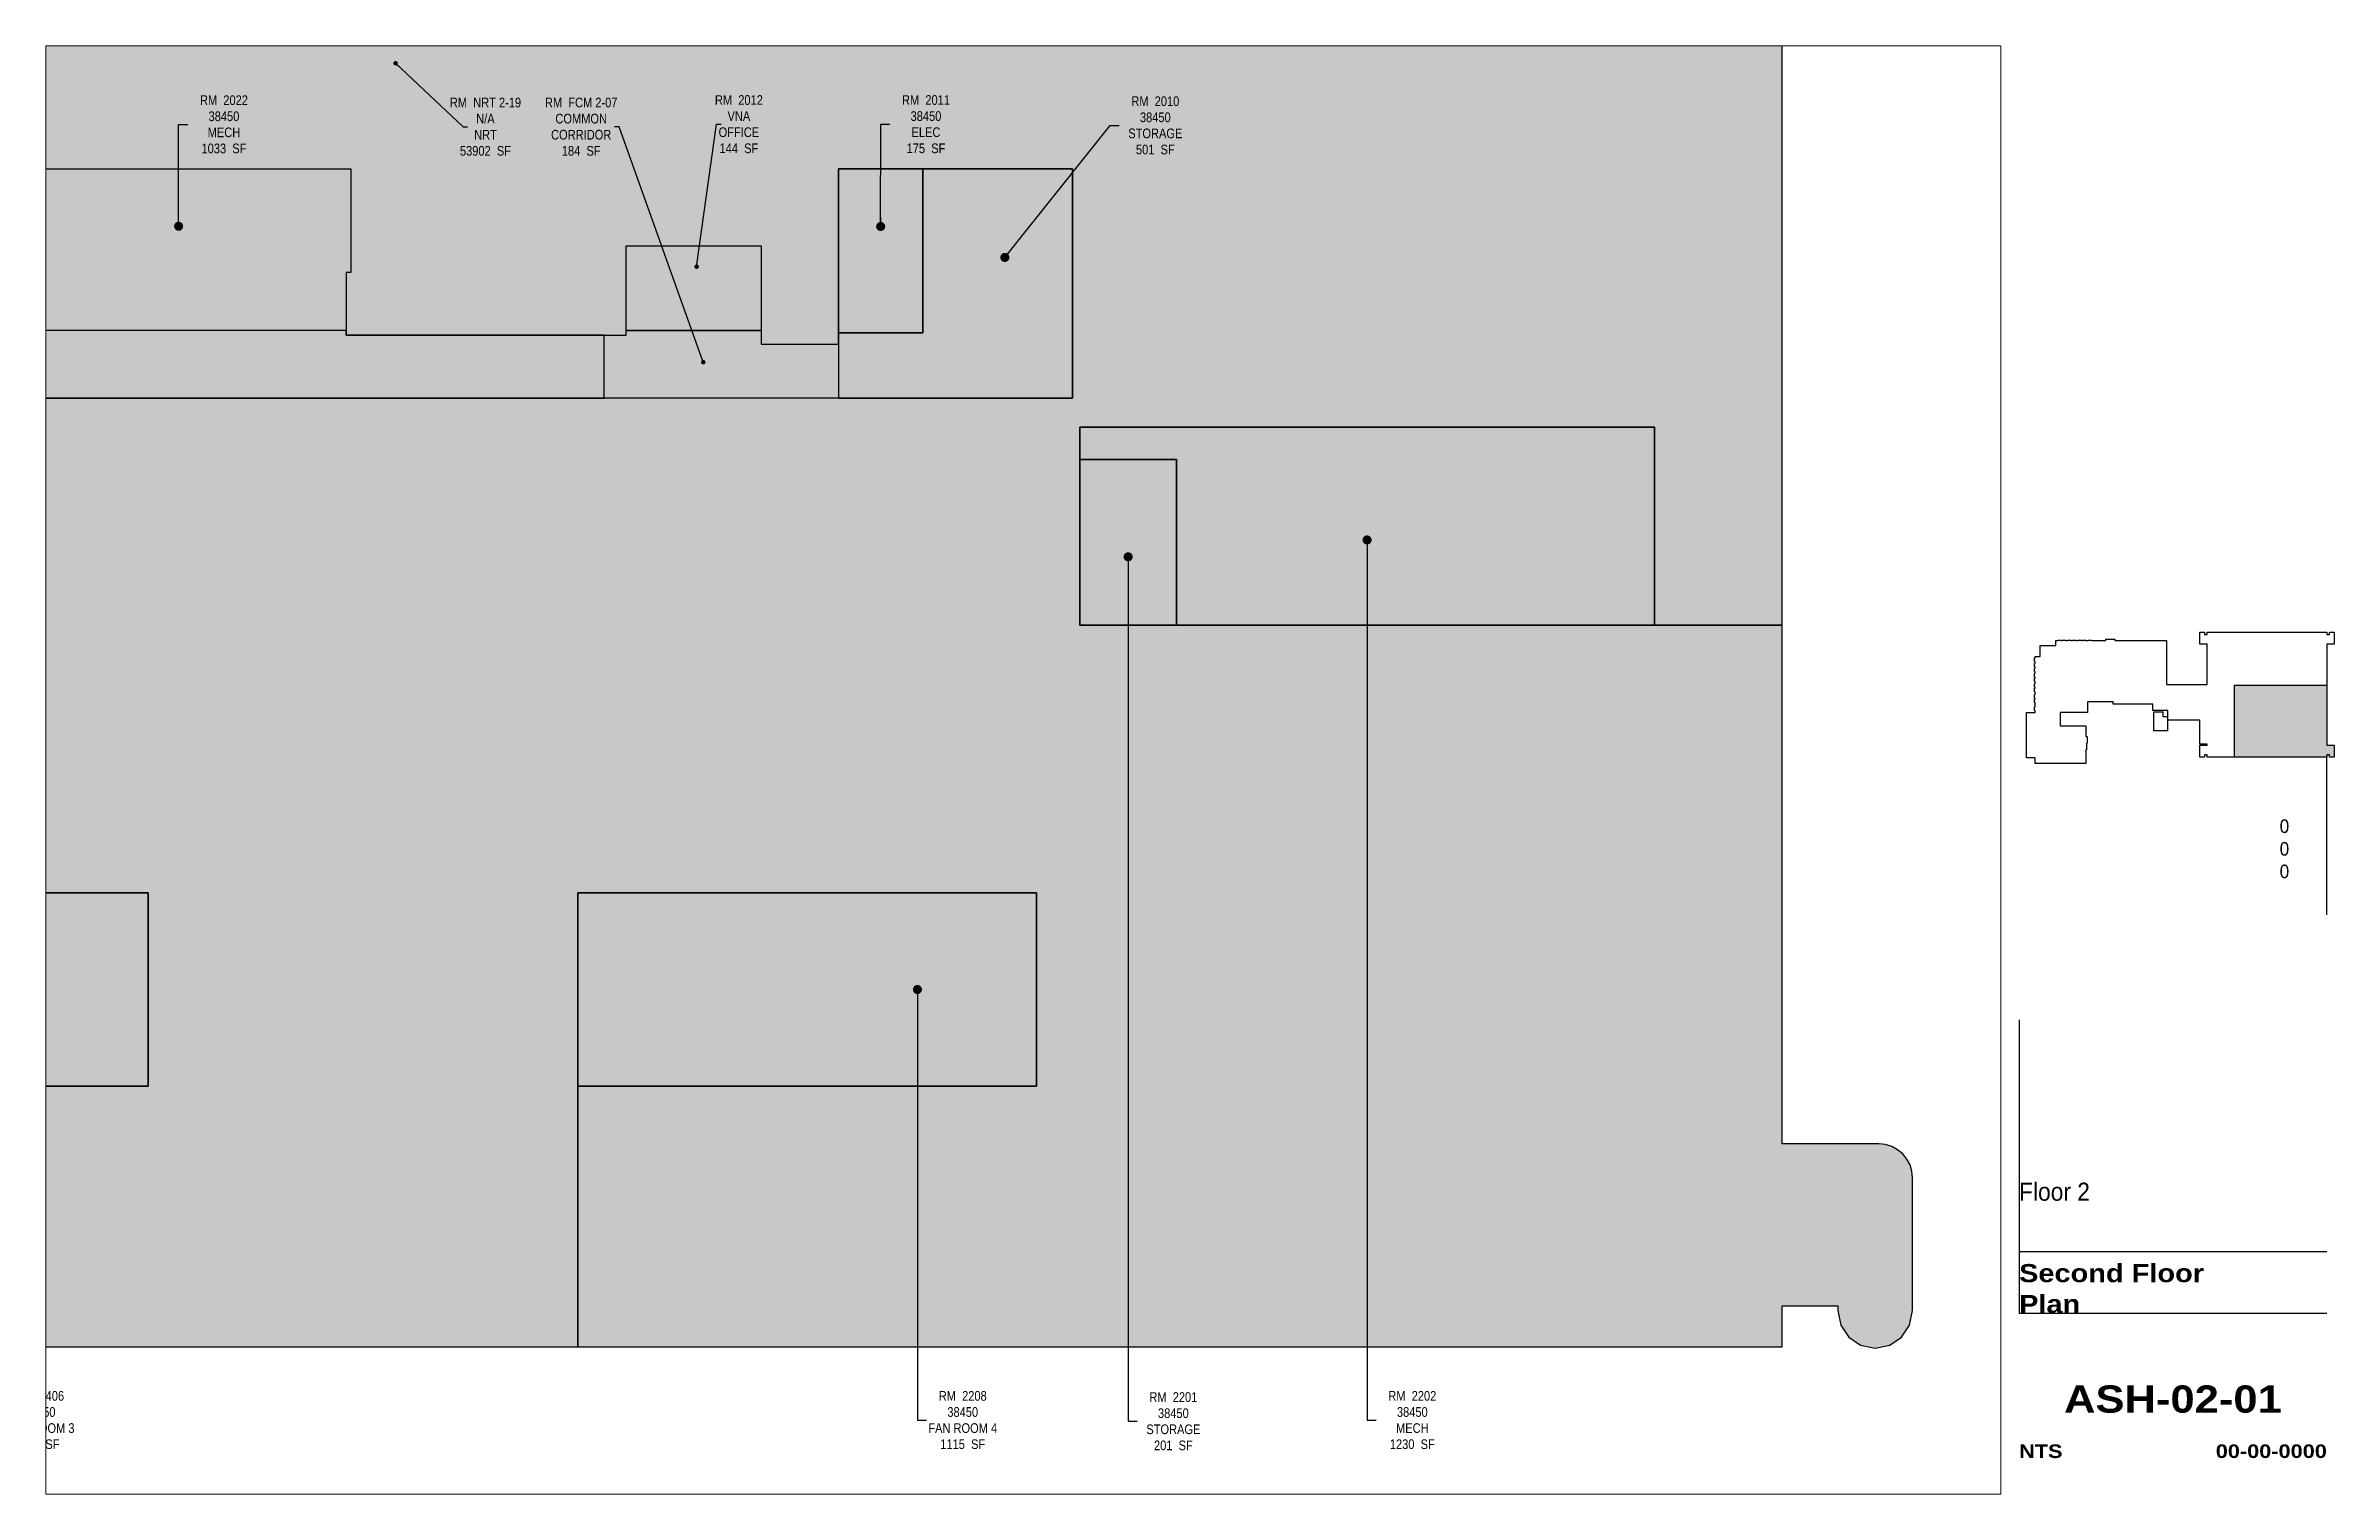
# Paper-space layout '02 new' of a CAD drawing. Header units: inches. Extents: x 0.8 to 16.6, y 0.5 to 10.5.
# The model-space entities are those that its viewports show. They can reach past a viewport. Long polylines and large blocks are cut down to what shows.
import ezdxf
from ezdxf.enums import TextEntityAlignment as Align

# ---------------------------------------------------------------- set-up
doc = ezdxf.new("R2010")
doc.units = ezdxf.units.IN
doc.header["$MEASUREMENT"] = 0
doc.layers.get('Defpoints').update_dxf_attribs({"color": 31})
for name, color, linetype in [('0-LABEL', 3, 'Continuous'), ('1-NRT', 200, 'Continuous'), ('1-NRT-PTN', 253, 'Continuous'), ('3-FCM', 190, 'Continuous'), ('3-FCM-PTN', 9, 'Continuous'), ('4-OCC', 6, 'Continuous'), ('4-OCC-PTN', 95, 'Continuous'), ('T-5', 5, 'Continuous'), ('T-8', 8, 'Continuous')]:
    doc.layers.add(name, color=color, linetype=linetype)
doc.styles.add('Arial90', font='arial.ttf', dxfattribs={"width": 0.9})
doc.styles.add('ArialBlack', font='')
doc.styles.add('ArialN', font='ARIALN.TTF')
doc.styles.get('ArialBlack').set_extended_font_data('Arial Black')
doc.dimstyles.new('AB-195', dxfattribs={"dimscale": 195, "dimtxt": 0.070312, "dimasz": 0.0625, "dimexe": 0.0625, "dimexo": 0.125, "dimgap": 0.25, "dimtad": 0, "dimdec": 4, "dimrnd": 0.0625, "dimzin": 0, "dimdsep": 46, "dimlunit": 4, "dimtxsty": 'ArialN', "dimblk": 'ARCHTICK', "dimcen": 0.0625, "dimclrd": 256, "dimclre": 256, "dimclrt": 256, "dimadec": 0, "dimazin": 0, "dimtfac": 1, "dimtdec": 4, "dimtofl": 0, "dimtmove": 2, "dimatfit": 3, "dimldrblk": 'DOT', "dimfxl": 0, "dimfrac": 2, "dimtolj": 1, "dimtzin": 0, "dimlwd": -1, "dimlwe": -1, "dimarcsym": 0})

# ---------------------------------------------------------------- blocks, each defined once
blk = doc.blocks.new('sheettext_11x17_occ')
at = {"layer": 'Defpoints'}
for p, q in [((0, 3.276), (0, 1.251)), ((0, 1.676), (2.125, 1.676)), ((0, 1.251), (2.125, 1.251))]:
    blk.add_line(p, q, dxfattribs=at)
at = {"style": 'Arial90', "width": 0.9}
for tag, p in [('INTERIORGROSSAREA', (1.865, 4.565)), ('USEABLEAREA', (1.865, 4.409)), ('COMMONAREA', (1.865, 4.253))]:
    blk.add_attdef(tag, text='', height=0.0938, dxfattribs=at).set_placement(p, align=Align.RIGHT)
blk.add_attdef('FLOOR', text='', height=0.125, dxfattribs=at).set_placement((0, 2.151), align=Align.TOP_LEFT)
at = {"layer": 'T-8', "style": 'ArialBlack'}
for tag, p, height in [('TITLE_1', (0, 1.464), 0.125), ('TITLE_2', (0, 1.251), 0.125), ('SCALE', (0, 0.25), 0.0938)]:
    blk.add_attdef(tag, p, '', height=height, dxfattribs=at)
blk.add_attdef('DWG#', text='', height=0.188, dxfattribs=at).set_placement((1.062, 0.751), align=Align.TOP_CENTER)
blk.add_attdef('DATE', text='', height=0.0938, dxfattribs=at).set_placement((2.125, 0.25), align=Align.RIGHT)
blk = doc.blocks.new('_ArchTick')
at = {"const_width": 0.15}
blk.add_lwpolyline([(-0.5, -0.5), (0.5, 0.5)], dxfattribs=at)
blk = doc.blocks.new('_Dot')
at = {"lineweight": -2}
blk.add_line((-0.5, 0), (-1, 0), dxfattribs=at)
at = {"const_width": 0.5}
blk.add_lwpolyline([(-0.25, 0, 1), (0.25, 0, 1)], format="xyb", close=True, dxfattribs=at)

msp = doc.modelspace()

# ---------------------------------------------------------------- hatches: boundary and pattern name
at = {"layer": '1-NRT-PTN'}
msp.add_hatch(color=256, dxfattribs=at).paths.add_polyline_path([(6638.3, 4072), (6638.3, 4328.7), (7242.8, 4328.7), (7242.8, 4072), (7480, 4072), (7480, 4410), (7610, 4410, 0.414203), (7655.5, 4455.5), (7655.5, 4634.2, 1.066903), (7555.2, 4627.7), (7480, 4627.7), (7480, 4683), (4646, 4683), (4646, 4627.7), (4570.8, 4627.7, 1.06688), (4470.5, 4634.3), (4470.5, 4455.5, 0.414214), (4516, 4410), (4646, 4410), (4646, 4325.5), (4954.8, 4325.5), (5565.8, 4325.5), (5565.8, 4124), (5487.8, 4124), (5487.8, 4072), (4954.8, 4072), (4954.8, 4325.5), (4646, 4325.5), (4646, 3431.7), (4600, 3431.7), (4600, 3440.5), (3723, 3440.5), (3723, 3422), (3701, 3422), (3701, 3410), (3671, 3410), (3671, 3087.2), (3671, 3064.7), (3697.5, 3064.7), (3697.5, 3080.7), (3752.3, 3080.7), (3752.3, 3305), (4182, 3305), (5552.8, 3305), (5552.8, 3165.2), (5546.3, 3165.2), (5546.3, 3080.7), (5552.8, 3080.7), (5923.3, 3080.7), (5923.3, 3201), (6105.2, 3201), (6105.2, 3068.7), (6209.3, 3068.7), (6209.3, 3305), (6524.5, 3305), (6524.5, 2996.2), (6209.3, 2996.2), (4960.2, 2996.2), (4960.2, 2681), (4610.3, 2681), (4610.3, 2759), (4610.3, 2812.6), (4610.3, 2866.2), (4480.3, 2866.2), (4480.3, 2999.5), (4353.5, 2999.5), (4353.5, 2606.2), (4473.8, 2606.2), (4473.8, 2547.7), (4639.5, 2547.7), (4639.5, 2070), (4766.3, 2070), (4766.3, 2330), (5279.8, 2330), (5279.8, 2070), (4766.3, 2070), (4639.5, 2070), (4639.5, 2031), (4646, 2031), (4646, 1992), (4516, 1992, 0.414214), (4470.5, 1946.5), (4470.5, 1767.7, 1.066919), (4570.8, 1774.2), (4646, 1774.2), (4646, 1719), (5858.3, 1719), (5858.3, 2070), (5858.3, 2330), (6475.8, 2330), (6475.8, 2070), (5858.3, 2070), (5858.3, 1719), (7480, 1719), (7480, 1774.2), (7555.2, 1774.2, 1.066919), (7655.5, 1767.7), (7655.5, 1946.5, 0.414214), (7610, 1992), (7480, 1992), (7480, 2690.7), (7307.8, 2690.7), (6534.3, 2690.7), (6534.3, 2957.2), (7307.8, 2957.2), (7307.8, 2690.7), (7480, 2690.7), (7480, 4072), (7242.8, 4072)])
at = {"layer": '3-FCM-PTN'}
for points in [[(3752.3, 3087.2), (3752.3, 3080.7), (3697.5, 3080.7), (3697.5, 3064.7), (3654.8, 3064.7), (3654.8, 3103.5), (3557.2, 3103.5), (3557.2, 2983.2), (3574, 2983.2), (3654.8, 2983.2), (3697.5, 2983.2), (3710, 2980), (3710, 2999.5), (4480.3, 2999.5), (4480.3, 2989.7), (4960.2, 2989.7), (4960.2, 2996.2), (5894, 2996.2), (5894, 3080.7), (5890.8, 3080.7), (5546.3, 3080.7), (5546.3, 3087.2)], [(5894, 2996.2), (5894, 3080.7), (5923.3, 3080.7), (5923.3, 3087.2), (6105.2, 3087.2), (6105.2, 3068.7), (6209.3, 3068.7), (6209.3, 2996.2)]]:
    msp.add_hatch(color=256, dxfattribs=at).paths.add_polyline_path(points)
at = {"layer": '4-OCC-PTN'}
for color, points in [(55, [(4867, 3305), (5552.8, 3305), (5552.8, 3165.2), (5546.3, 3165.2), (5546.3, 3087.2), (4867, 3087.2)]), (55, [(6209.3, 3080.7), (6209.3, 2996.2), (6524.5, 2996.2), (6524.5, 3305), (6323, 3305), (6323, 3084), (6209.3, 3084)]), (55, [(6209.3, 3084), (6323, 3084), (6323, 3305), (6209.3, 3305)]), (245, [(5923.3, 3201), (6105.2, 3201), (6105.2, 3087.2), (5923.3, 3087.2)]), (55, [(6534.3, 2957.2), (6534.3, 2913.7), (6664.3, 2913.7), (6664.3, 2690.7), (7307.8, 2690.7), (7307.8, 2957.2)]), (55, [(6534.3, 2690.7), (6664.3, 2690.7), (6664.3, 2913.7), (6534.3, 2913.7)]), (55, [(4867, 2330), (4867, 2070), (5279.8, 2070), (5279.8, 2330)]), (55, [(5858.3, 2330), (5858.3, 2070), (6475.8, 2070), (6475.8, 2330)])]:
    msp.add_hatch(color=color, dxfattribs=at).paths.add_polyline_path(points)

# ---------------------------------------------------------------- linework, layer by layer
at = {"layer": '1-NRT'}
for points in [[(7480, 1992), (7480, 2690.7), (7307.8, 2690.7), (6534.3, 2690.7), (6534.3, 2957.2), (7307.8, 2957.2), (7307.8, 2690.7), (7480, 2690.7), (7480, 4072)], [(4182, 3305), (5552.8, 3305), (5552.8, 3165.2), (5546.3, 3165.2), (5546.3, 3080.7), (5552.8, 3080.7), (5923.3, 3080.7), (5923.3, 3201), (6105.2, 3201), (6105.2, 3068.7), (6209.3, 3068.7), (6209.3, 3305), (6524.5, 3305), (6524.5, 2996.2), (6209.3, 2996.2), (6209.3, 2996.2), (4960.2, 2996.2)], [(4766.3, 2330), (5279.8, 2330), (5279.8, 2070), (4766.3, 2070)]]:
    msp.add_lwpolyline(points, dxfattribs=at)
msp.add_lwpolyline([(4646, 1719), (5858.3, 1719), (5858.3, 2070), (5858.3, 2330), (6475.8, 2330), (6475.8, 2070), (5858.3, 2070), (5858.3, 1719), (7480, 1719), (7480, 1774.2), (7554.7, 1774.2), (7554.7, 1767.7, 1), (7655.5, 1767.7), (7655.5, 1946.5, 0.414214), (7610, 1992), (7480, 1992)], format="xyb", dxfattribs=at)
at = {"layer": '3-FCM'}
for points in [[(5894, 3080.7), (5890.8, 3080.7), (5546.3, 3080.7), (5546.3, 3087.2), (3752.3, 3087.2), (3752.3, 3080.7), (3697.5, 3080.7), (3697.5, 3064.7), (3654.8, 3064.7), (3654.8, 3103.5), (3557.2, 3103.5), (3557.2, 2983.2), (3574, 2983.2), (3654.8, 2983.2), (3697.5, 2983.2), (3697.5, 2980), (3710, 2980), (3710, 2999.5), (4480.3, 2999.5), (4480.3, 2989.7), (4960.2, 2989.7), (4960.2, 2996.2), (5894, 2996.2), (5894, 3080.7)], [(5894, 2996.2), (5894, 3080.7), (5923.3, 3080.7), (5923.3, 3087.2), (6105.2, 3087.2), (6105.2, 3068.7), (6209.3, 3068.7), (6209.3, 2996.2)]]:
    msp.add_lwpolyline(points, close=True, dxfattribs=at)
at = {"layer": '4-OCC'}
for points in [[(4867, 3305), (5552.8, 3305), (5552.8, 3165.2), (5546.3, 3165.2), (5546.3, 3087.2), (4867, 3087.2)], [(6209.3, 3084), (6323, 3084), (6323, 3305), (6209.3, 3305)], [(5923.3, 3201), (6105.2, 3201), (6105.2, 3087.2), (5923.3, 3087.2)], [(6534.3, 2957.2), (6534.3, 2913.7), (6664.3, 2913.7), (6664.3, 2913.7), (6664.3, 2690.7), (7307.8, 2690.7), (7307.8, 2957.2)], [(6534.3, 2690.7), (6664.3, 2690.7), (6664.3, 2913.7), (6534.3, 2913.7)], [(4867, 2330), (4867, 2070), (5279.8, 2070), (5279.8, 2330)], [(5858.3, 2330), (5858.3, 2070), (6475.8, 2070), (6475.8, 2330)]]:
    msp.add_lwpolyline(points, close=True, dxfattribs=at)
msp.add_lwpolyline([(6209.3, 3080.7), (6209.3, 3080.7), (6209.3, 2996.2), (6524.5, 2996.2), (6524.5, 3305), (6323, 3305), (6323, 3084), (6209.3, 3084), (6209.3, 3080.7), (6209.3, 3080.7)], dxfattribs=at)

# ---------------------------------------------------------------- texts
at = {"layer": '0-LABEL', "char_height": 13, "attachment_point": 5, "style": 'ArialN'}
for s, insert in [('RM  2022\\P38450\\PMECH\\P1033  SF', (5381.9, 3364.7)), ('RM  NRT 2-19\\PN/A\\PNRT\\P53902  SF', (5734, 3361.5)), ('RM  FCM 2-07\\PCOMMON\\PCORRIDOR\\P184  SF', (5862.9, 3361.5)), ('RM  2012\\PVNA\\POFFICE\\P144  SF', (6075.2, 3364.9)), ('RM  2011\\P38450\\PELEC\\P175  SF', (6327.1, 3364.9)), ('RM  2010\\P38450\\PSTORAGE\\P501  SF', (6635.9, 3363.3)), ('RM  2406\\P38450\\PFAN ROOM 3\\P745  SF', (5134.4, 1620.3)), ('RM  2208\\P38450\\PFAN ROOM 4\\P1115  SF', (6376.6, 1620.3)), ('RM  2201\\P38450\\PSTORAGE\\P201  SF', (6660.2, 1618.7)), ('RM  2202\\P38450\\PMECH\\P1230  SF', (6981.9, 1620.3))]:
    msp.add_mtext(s, dxfattribs=dict(at, insert=insert))

# ---------------------------------------------------------------- leaders
at = {"layer": '0-LABEL', "annotation_type": 0, "has_hookline": 1}
for points, hookline_direction, text_width in [([(5613, 3447), (5704, 3361.5), (5710, 3361.5)], 0, 94.2), ([(6027.3, 3044.5), (5913.8, 3361.5), (5907.8, 3361.5)], 1, 95.8), ([(6018.3, 3173.1), (6045.2, 3364.9), (6051.2, 3364.9)], 0, 62.6)]:
    msp.add_leader(points, dimstyle='AB-195', override={"dimscale": 96}, dxfattribs=dict(at, hookline_direction=hookline_direction, text_width=text_width))
at = {"layer": '0-LABEL', "annotation_type": 0, "has_hookline": 1, "hookline_direction": 0}
for points, text_width in [([(4805.8, 3225.5), (5008.3, 3364.7), (5020.5, 3364.7)], 62.7), ([(5320.9, 3227.5), (5320.9, 3364.7), (5333.1, 3364.7)], 62.6), ([(6266.1, 3227.2), (6266.2, 3364.9), (6278.4, 3364.9)], 60.7), ([(6433.3, 3185.5), (6575, 3363.3), (6587.1, 3363.3)], 71.3), ([(6921, 2805.2), (6921, 1620.3), (6933.2, 1620.3)], 62.6), ([(6599.3, 2782.5), (6599.3, 1618.7), (6611.4, 1618.7)], 71.3), ([(5073.4, 2200), (5073.4, 1620.3), (5085.6, 1620.3)], 90.7), ([(6315.6, 2200), (6315.7, 1620.3), (6327.9, 1620.3)], 90.7)]:
    msp.add_leader(points, dimstyle='AB-195', dxfattribs=dict(at, text_width=text_width))

psp = doc.layouts.new('02 new')

# ---------------------------------------------------------------- hatches: boundary and pattern name
at = {"layer": 'T-8'}
psp.add_hatch(color=256, dxfattribs=at).paths.add_polyline_path([(15.861, 5.588), (16.5, 5.588), (16.5, 5.604), (16.518, 5.604), (16.518, 5.588), (16.551, 5.588), (16.551, 5.671), (16.5, 5.671), (16.5, 6.085), (15.861, 6.085)])

# ---------------------------------------------------------------- linework, layer by layer
at = {"layer": 'Defpoints'}
psp.add_line((16.5, 4.501), (16.5, 5.588), dxfattribs=at)
at = {"layer": 'T-8'}
for q in [(16.5, 6.085), (15.861, 5.588)]:
    psp.add_line((15.861, 6.085), q, dxfattribs=at)
psp.add_lwpolyline([(14.486, 5.545), (14.486, 5.583), (14.426, 5.583), (14.426, 5.897), (14.485, 5.897), (14.485, 5.911), (14.482, 5.911), (14.482, 5.935), (14.485, 5.935), (14.485, 5.965), (14.482, 5.965), (14.482, 5.989), (14.485, 5.989), (14.485, 5.997), (14.482, 5.997), (14.482, 6.021), (14.485, 6.021), (14.485, 6.04), (14.482, 6.04), (14.482, 6.064), (14.485, 6.064), (14.485, 6.072), (14.482, 6.072), (14.482, 6.096), (14.485, 6.096), (14.485, 6.111), (14.482, 6.111), (14.482, 6.134), (14.485, 6.134), (14.485, 6.142), (14.482, 6.142), (14.482, 6.166), (14.485, 6.166), (14.485, 6.18), (14.482, 6.18), (14.482, 6.204), (14.485, 6.204), (14.485, 6.212), (14.482, 6.212), (14.482, 6.236), (14.485, 6.236), (14.485, 6.25), (14.482, 6.25), (14.482, 6.274), (14.485, 6.274), (14.485, 6.283), (14.52, 6.283), (14.52, 6.359), (14.629, 6.359), (14.629, 6.393), (14.642, 6.393), (14.642, 6.396), (14.666, 6.396), (14.666, 6.393), (14.673, 6.393), (14.673, 6.396), (14.697, 6.396), (14.697, 6.393), (14.711, 6.393), (14.711, 6.396), (14.735, 6.396), (14.735, 6.393), (14.743, 6.393), (14.743, 6.396), (14.767, 6.396), (14.767, 6.393), (14.781, 6.393), (14.781, 6.396), (14.805, 6.396), (14.805, 6.393), (14.812, 6.393), (14.812, 6.396), (14.836, 6.396), (14.836, 6.393), (14.851, 6.393), (14.851, 6.396), (14.874, 6.396), (14.874, 6.393), (14.974, 6.393), (14.974, 6.403), (15.037, 6.403), (15.037, 6.393), (15.189, 6.393), (15.189, 6.393), (15.355, 6.393), (15.355, 6.393), (15.393, 6.393), (15.393, 6.393), (15.393, 6.393), (15.393, 6.09), (15.401, 6.09), (15.665, 6.09), (15.665, 6.09), (15.674, 6.09), (15.674, 6.369), (15.623, 6.369), (15.623, 6.452), (15.656, 6.452), (15.656, 6.436), (15.674, 6.436), (15.674, 6.452), (16.5, 6.452), (16.5, 6.436), (16.518, 6.436), (16.518, 6.452), (16.551, 6.452), (16.551, 6.369), (16.5, 6.369), (16.5, 5.671), (16.551, 5.671), (16.551, 5.588), (16.518, 5.588), (16.518, 5.604), (16.5, 5.604), (16.5, 5.588), (15.674, 5.588), (15.674, 5.604), (15.656, 5.604), (15.656, 5.588), (15.623, 5.588), (15.623, 5.671), (15.674, 5.671), (15.674, 5.679), (15.626, 5.679), (15.624, 5.679), (15.624, 5.845), (15.403, 5.845), (15.403, 5.911), (15.299, 5.911), (15.299, 5.955), (15.179, 5.955), (15.024, 5.955), (15.024, 5.97), (14.85, 5.97), (14.847, 5.97), (14.847, 5.897), (14.659, 5.897), (14.658, 5.897), (14.658, 5.806), (14.836, 5.806), (14.836, 5.782), (14.839, 5.782), (14.839, 5.776), (14.836, 5.776), (14.836, 5.731), (14.844, 5.731), (14.844, 5.685), (14.841, 5.685), (14.841, 5.64), (14.836, 5.64), (14.836, 5.545), (14.486, 5.545)], dxfattribs=at)
psp.add_lwpolyline([(15.306, 5.902), (15.367, 5.902), (15.367, 5.869), (15.4, 5.869), (15.4, 5.77), (15.306, 5.77)], close=True, dxfattribs=at)

# ---------------------------------------------------------------- block references
at = {"layer": 'T-5'}
psp.add_blockref('sheettext_11x17_occ', (14.375, 0.5), dxfattribs=at).add_auto_attribs({'FLOOR': 'Floor 2', 'TITLE_1': 'Second Floor', 'TITLE_2': 'Plan', 'DWG#': 'ASH-02-01', 'SCALE': 'NTS', 'DATE': '00-00-0000', 'COMMONAREA': '0', 'USEABLEAREA': '0', 'INTERIORGROSSAREA': '0'})

# ---------------------------------------------------------------- viewports
at = {"layer": 'Defpoints'}
psp.add_viewport(center=(7.5, 5.5), size=(13.5, 10), view_center_point=(6458.25, 2495.5), view_height=1950, dxfattribs=at)

doc.saveas('drawing.dxf')
